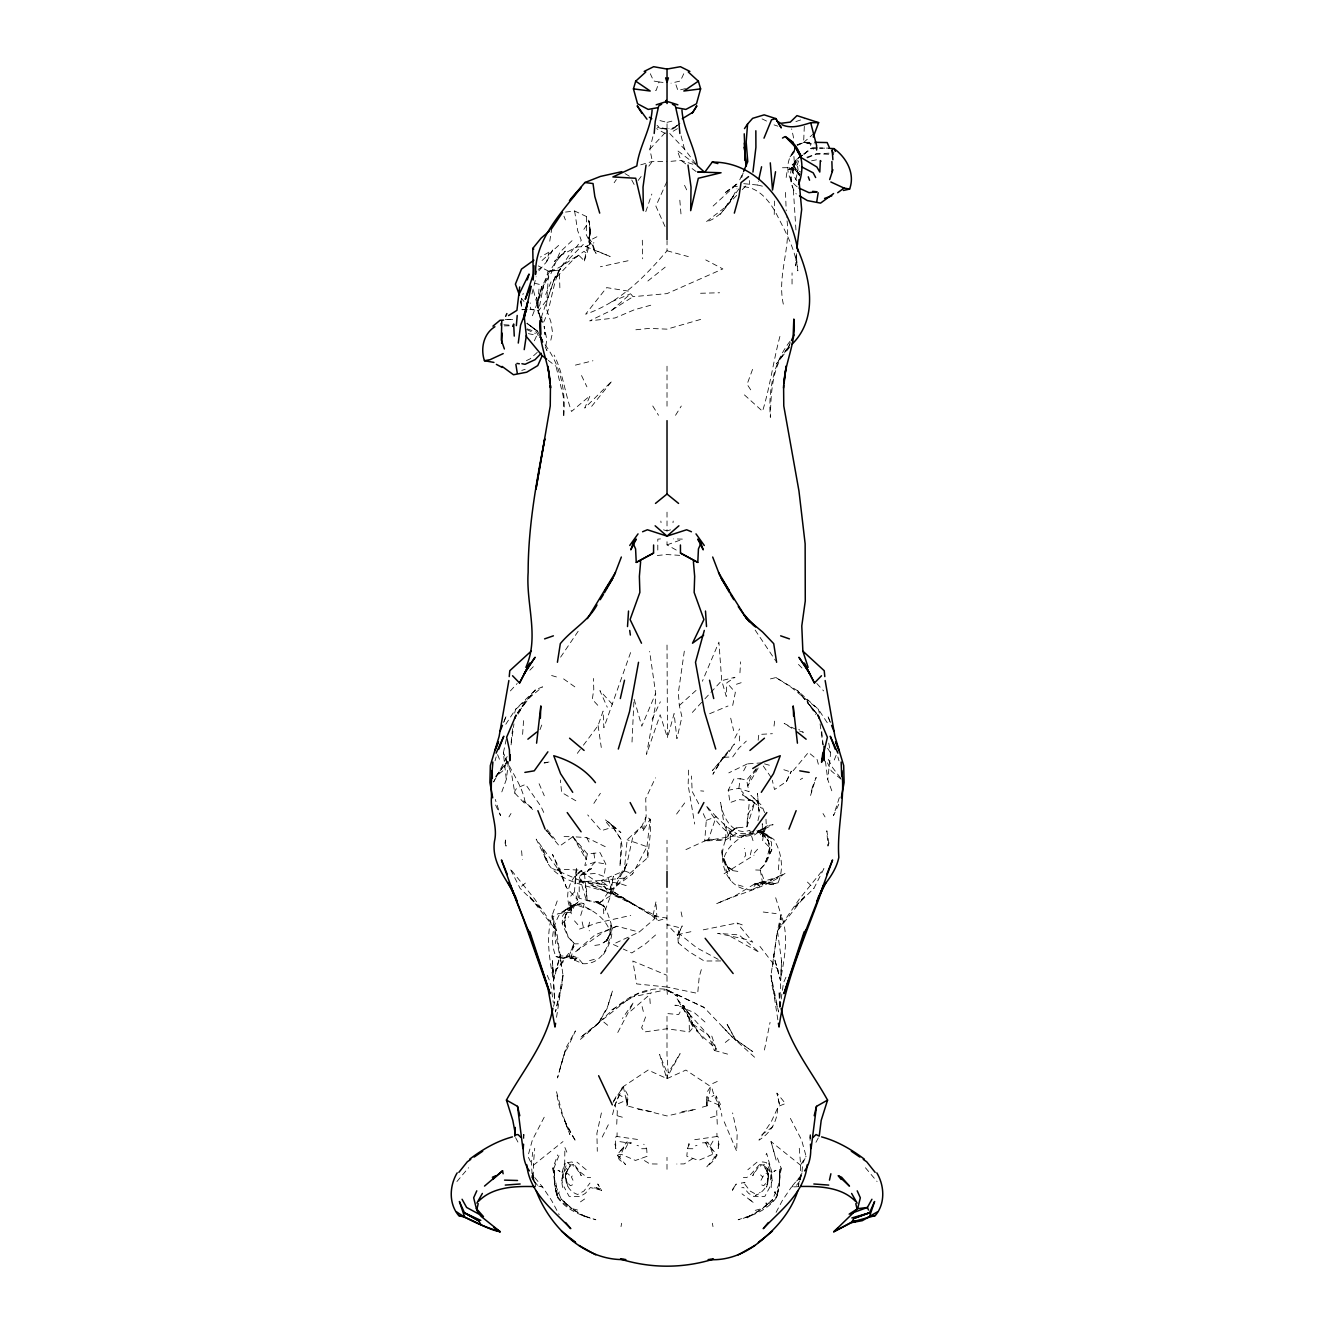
<?xml version="1.0" encoding="UTF-8"?>
<svg xmlns="http://www.w3.org/2000/svg" width="1334" height="1334" viewBox="0 0 1334 1334"><rect width="100%" height="100%" fill="white"/><g stroke="black" fill="none" stroke-linecap="round" stroke-linejoin="round"><path stroke-width="0.75" stroke-dasharray="5 3.75" d="M657.795 550.042L657.795 539.153L660.497 538.903M667 1169.301L667 1157.328M613.056 1102.451L623.295 1086.576L648.124 1070.051L667 1078.639L667 1075.421M667.017 869.851L667.017 840.187M667.017 645.039L667.484 737.869L660.163 714.774L646.49 754.327L655.161 706.903L655.678 693.38L649.625 651.409M676.238 550.042L667.017 544.889L667.017 541.521M670.535 529.815L667.017 530.965L667.017 509.988M667.017 406.203L667.017 364.315M667.033 128.831L667.033 122.361L657.795 120.06M792.046 284.042L792.062 272.92M701.334 969.585L699.233 976.721L697.699 993.413L667 987.043L667 891.596M628.297 291.129L606.653 287.61L585.626 314.207C619.46 302.701 644.405 277.305 667.017 250.775L667.05 241.004M579.323 255.761L584.359 260.88C586.693 246.707 594.697 229.915 586.476 216.542L574.62 211.005L564.549 212.189M774.237 214.524L774.57 201.034M810.088 1140.337L810.222 1134.384L810.405 1138.286M799.283 1148.274L800.667 1165.282L800.233 1180.64L800.467 1176.505L798.249 1186.076L801.951 1172.953L802.668 1163.431L806.086 1156.295L801.617 1140.02L789.795 1117.242M681.841 1111.689L696.014 1109.304L667 1115.958L626.947 1105.853L628.281 1095.964L623.295 1086.576L614.924 1105.169L612.139 1116.275M541.771 322.178L541.954 316.808M564.049 836.618L572.936 836.718L587.344 853.943L600.05 852.626L605.803 864.065L604.035 876.471L595.648 873.436L580.99 874.587L579.239 876.471L586.643 901.267M688.644 770.118L688.127 784.992L694.697 824.028M627.247 1104.585L626.98 1096.465L626.947 1105.853L627.297 1103.251M704.936 698.799L721.727 680.64L735.001 677.272L726.847 682.758L726.263 696.415L721.727 680.64L718.909 642.121L702.368 681.257M579.54 1172.119L581.274 1175.704L574.004 1164.632L570.285 1164.999L566.616 1172.186L565.949 1177.605L567.9 1186.46L565.299 1177.639L565.549 1172.986L570.118 1166.133L566.5 1171.952C563.748 1181.34 568.084 1191.479 577.689 1194.48L583.942 1191.012L589.962 1183.075M632.016 742.038L634.017 698.866L641.787 726.213L655.678 693.38M615.741 1145.956L615.441 1137.152L617.008 1136.501L640.77 1139.92M767.784 1183.475L767.5 1171.952L765.799 1169.068C771.919 1179.189 766.033 1191.796 755.261 1195.514L760.213 1192.363M523.595 1138.286L523.778 1134.367L524.095 1138.219M717.258 1124.245L716.708 1111.105L719.076 1105.169L716.108 1096.014L720.543 1104.585M775.671 897.732L781.057 914.841L777.439 930.865L781.557 960.864L779.623 1007.82M565.299 1177.639L565.549 1172.986M781.557 960.864L780.49 980.407L773.353 954.394L780.49 980.407C784.159 959.013 789.478 935.768 781.057 914.841L778.956 930.265L781.907 917.325M739.953 672.786L740.587 661.864M804.319 126.346L803.618 142.471L795.631 146.006M578.356 943.788L574.687 943.872L568.217 937.302L562.181 923.545L562.648 915.874L567.167 909.454L577.872 902.484L572.403 906.236L573.553 905.319L570.468 909.204L571.235 902.835L571.302 914.207L569.818 901.817L571.452 910.505C563.165 896.165 569.284 877.539 583.108 869.168L575.154 876.872L577.055 874.27L574.754 884.792L576.555 867.3L574.47 891.429L577.472 899.733L572.453 909.921M778.472 869.785L779.189 857.929M770.518 1179.856L770.952 1172.936L766.4 1162.581L763.515 1162.064L761.964 1161.947L750.242 1174.937L746.707 1177.589L743.355 1177.572M562.765 1187.543C560.23 1178.839 563.815 1170.285 567.6 1162.581L572.036 1161.947L580.39 1172.202L587.293 1177.589L590.645 1177.572M718.259 1145.956L718.559 1137.152L716.992 1136.501L716.908 1132.783M522.611 734.384L523.645 719.359M512.556 728.714L510.855 745.022M587.127 252.61L589.428 244.722L590.462 230.148L588.611 239.22L591.162 244.289L586.293 234.867L586.476 216.542M685.926 849.608L704.736 840.97L706.286 820.343L702.151 811.155M739.336 740.92L739.77 735.101M828.714 743.105L830.665 752.926L827.73 779.556L832.199 791.896M535.751 1186.076L533.533 1176.505L533.767 1180.623L533.333 1165.282L534.717 1148.274M796.631 253.71L795.648 265.866L796.165 254.794L797.832 270.819C796.048 251.676 787.043 234.551 778.356 217.775C771.802 204.002 759.896 186.96 743.055 186.81M809.905 1138.236L810.222 1134.384M511.055 744.856L513.94 723.895M505.152 843.138L505.403 839.97L506.07 846.123L505.152 843.138L506.37 839.653M537.802 302.785L539.219 286.376M687.143 1152.493L686.81 1156.261L698.549 1160.447L712.656 1154.327L717.008 1154.994L714.691 1159.713L706.62 1167.05L716.508 1155.377M643.188 830.682L646.173 816.408L650.175 819.226L643.188 830.682L641.871 826.23L632.933 836.318L626.813 864.282L617.375 878.839L624.295 870.852L627.147 839.72L641.871 826.23L646.173 816.408L645.723 798.499L655.461 777.822M616.742 1124.245L617.308 1111.105L614.924 1105.169L622.011 1087.71M647.824 857.579L650.475 832.166L650.175 819.226L646.973 846.69L647.824 857.579L611.589 889.578L601.284 880.473L579.206 881.841L579.206 898.266L594.781 902.268M768.151 1177.672C762.348 1203.868 774.137 1167.85 763.848 1166.149L767.5 1171.952M617.108 1132.783L617.008 1136.501M758.146 740.237L758.829 734.45L772.403 733.7M672.986 522.695L673.186 521.077M781.107 1168.117L779.173 1184.342L779.69 1168.701L779.59 1184.108L776.471 1197.515C767.617 1210.005 752.459 1215.941 738.152 1219.76L751.559 1215.257L749.191 1216.224L760.764 1209.671L772.686 1199.533L762.148 1208.921L772.686 1199.533L778.606 1184.659L781.107 1168.117L776.288 1154.894M771.235 1187.543L771.469 1172.686L772.103 1180.407M501.817 791.879L506.303 779.54L508.604 761.264M534.634 1182.341L532.049 1172.936L531.332 1163.431L532.733 1152.226M774.02 726.096L774.871 719.46M678.272 942.871L677.739 935.518L682.208 925.896L680.423 929.531L678.272 942.871L689.161 951.742L704.219 961.014L721.144 960.93M777.522 1108.237C777.505 1121.46 770.202 1133.4 758.929 1140.136L771.319 1121.644L777.522 1108.237L779.756 1105.803L785.426 1103.551L776.988 1093.163L779.756 1105.803L776.988 1093.163M780.057 1007.137L780.924 1001.05M781.207 999.033L783.475 982.808L786.793 975.337M741.704 177.689L743.622 171.386M756.295 768.601L746.673 780.123L740.203 778.689L738.869 788.344L743.338 792.946L742.654 794.931L761.997 808.321M572.019 240.704L560.013 252.043L551.092 273.337L543.488 285.409L538.469 311.839L541.537 321.11L538.469 311.839L540.77 320.427M684.325 651.142L678.339 692.83L679.323 705.503L681.924 716.858L676.922 738.686L674.104 713.573L667.484 737.869M772.319 966.7L777.439 930.865L799.433 898.933L823.928 868.651L813.873 888.411L793.93 908.004L805.002 895.914L777.439 930.865L770.985 975.237L771.819 984.675L778.556 1011.972L770.985 975.237L778.072 1021.327M545.839 346.123L546.823 339.453L544.139 326.296L545.089 334.717L544.706 332.116M702.301 1107.17L707.053 1105.853L710.705 1086.576L685.893 1070.068L667 1078.639L666.25 1074.72M556.545 1017.325L563.015 975.221L556.578 930.865L552.309 914.924L558.346 897.732M786.16 177.472L787.027 171.886L788.778 169.335L797.365 164.699L799.7 157.329M582.741 963.698L577.939 957.829L571.135 958.746L571.369 957.245L568.851 956.561L563.432 958.312L555.944 956.595C549.908 942.571 552.393 926.046 560.197 913.206L568.901 907.437L578.823 904.018C591.862 909.588 605.603 917.475 610.122 931.849C609.771 947.49 600.533 964.849 582.741 963.698L574.42 960.063L573.17 956.144L571.135 958.746L568.851 956.561L563.432 958.312L555.944 956.595M561.881 1180.39L563.048 1172.936L566.95 1168.1M549.758 241.204L551.559 230.032M589.478 922.161L588.277 929.198L589.411 930.832M571.135 958.746L573.703 943.972L574.687 943.872L568.367 937.152C564.215 926.897 561.664 913.006 573.036 906.153L583.708 903.568L581.257 903.018L570.368 905.803L561.964 913.106L568.901 907.437M587.344 853.943L584.876 865.483L595.147 862.164L605.803 864.065M793.663 151.059C784.625 162.481 785.793 179.89 799.016 188.061M621.01 1226.613L621.644 1223.261M667 1078.639L667.767 1074.72M677.739 935.518L679.289 927.63L667 924.479L677.739 935.518L680.423 929.531M635.201 905.036L589.895 884.625L613.34 894.03L654.961 915.357L654.21 919.159L639.169 932.099L612.873 944.305L621.494 948.241M777.272 1195.447L779.623 1183.608L776.471 1197.515L777.272 1195.447L772.703 1201.384L766.583 1206.153M732.683 705.469L735.351 692.363L726.847 682.758M764.415 1050.008L770.068 1022.378M506.253 739.236L503.368 752.91L506.303 779.54M779.906 336.451C773.27 361.397 770.068 386.66 762.548 411.272L744.005 394.53M601.401 1112.923L596.898 1133.4L597.298 1151.292M743.755 183.675L757.545 185.026L758.446 180.974M750.358 854.861L751.859 848.074M550.825 340.17L552.543 332.533L550.925 321.978L546.39 308.738L548.641 271.202L538.319 265.933M795.831 179.623L798.066 169.701L797.365 164.699L799.483 165.833M771.602 1182.424L772.103 1180.223M514.674 713.123L515.558 709.338L535.334 689.911L542.521 686.827L515.558 709.338L505.786 724.262M534.084 285.326L536.118 276.738M648.824 166.166L652.393 161.397L649.825 149.191L653.06 135.935M531.949 293.93L533.216 288.761M795.147 147.907L793.713 153.627L794.647 166.567L795.714 170.919L800 176.105M538.886 270.752L546.606 261.747L548.791 253.377M757.929 820.61L759.296 815.307L757.462 793.48L759.263 810.972L756.962 800.45L758.863 803.051L750.909 795.347L761.647 805.369L765.132 813.923M560.513 1066.633L557.495 1077.972L566.216 1047.39L575.454 1030.915L563.598 1056.178L560.513 1066.633L566.216 1047.39M801.951 1172.953L799.55 1181.49L796.365 1185.442L791.479 1187.01L782.374 1200.483L774.804 1214.807M766.066 1154.76L766.633 1153.26L771.902 1172.436L768.684 1163.398M495.047 760.797L496.148 756.928M736.568 827.497L730.382 832.249C714.407 851.526 723.011 889.861 751.275 889.878L756.078 884.008L765.166 882.741L770.585 884.492L778.072 882.774C784.109 868.751 781.624 852.226 773.82 839.386L765.116 833.617L756.845 830.765M520.36 303.001L523.262 293.363M584.359 260.88L586.526 253.777L584.092 251.259L574.37 258.362L553.943 279.973L561.447 266.7L583.292 244.422M580.69 915.491L584.242 903.985M828.864 843.155L827.947 846.123L826.813 830.765L828.864 843.155L827.647 839.67M692.83 1148.757L687.327 1148.657L688.961 1143.371M553.493 1006.386L554.711 1002.551L552.459 960.847L554.711 1002.551M778.072 882.774L770.585 884.492L765.166 882.741L762.881 884.926L760.847 882.324L759.58 886.243L751.275 889.878M839.336 797.615L833.517 815.541L840.087 801.484M760.613 1166.216L761.064 1164.849L763.715 1165.016L766.4 1162.581M789.995 156.862L792.713 154.044L795.347 146.223M532.383 315.724L545.273 282.541L547.89 271.419L558.429 270.152L547.89 271.419C559.947 269.568 568.467 260.33 579.106 255.044L574.37 258.362M754.36 833.316L736.451 833.55L725.513 840.036L704.736 840.97L708.571 839.203L716.141 816.708L705.869 805.319C714.157 818.159 723.145 833.5 739.236 837.318L754.627 834.867L767.55 825.663L773.136 824.662L755.994 833.25M541.204 317.709L555.244 276.338L547.557 299.083L538.636 310.639L530.482 309.038L530.248 302.918M663.048 82.425L659.063 81.991L656.161 90.429L652.376 89.528M645.789 211.672L651.842 194.08M583.425 745.189L598.082 725.596L603.085 711.072L603.868 727.714L630.632 652.476M620.744 1150.925L624.112 1146.473L616.992 1154.994L619.81 1157.562L625.846 1142.538L627.33 1141.854L625.646 1144.705L628.464 1142.704L631.015 1143.622L628.264 1142.187L631.516 1142.854M565.299 1163.381L562.114 1172.436L564.716 1162.831L564.866 1147.457L567.934 1154.744M552.893 1168.117L555.394 1184.642L561.314 1199.533L571.852 1208.921L561.014 1198.882L573.236 1209.671L584.776 1216.258L582.424 1215.241L595.848 1219.76C581.541 1215.941 566.383 1210.005 557.529 1197.515L554.41 1184.108L554.31 1168.701L554.827 1184.342L552.893 1168.117L557.712 1154.894M752.559 369.385L747.09 384.275L752.659 392.813M645.589 1016.925L641.604 1027.78L644.639 1031.932L667 1028.764L689.378 1031.932L692.963 1027.714L690.662 1015.591L676.571 998.199L697.248 1031.499L716.225 1049.108L714.34 1050.458L708.554 1035.434L690.662 1015.591L692.963 1027.714L683.658 1005.586L674.871 1005.252L683.958 1007.504L690.545 1016.074L683.658 1005.586L678.689 1014.524L667 1013.557L667 1055.111L668.217 1072.87L680.107 1053.643L669.435 1073.17M603.452 954.51C609.238 945.256 614.29 934.384 611.022 923.328L610.455 932.833L606.136 941.254L610.839 932.666L606.27 940.954L610.355 934.967L611.155 931.516L611.022 923.328L607.12 911.789L603.385 905.002L597.449 901.317L604.102 906.57L596.331 901.601L587.11 900.7L584.542 874.454L589.561 868.968L591.362 868.751L590.679 866.766L595.147 862.164L593.813 852.509M606.987 890.262L601.284 880.473L624.295 870.852L626.813 864.282L610.205 895.931L597.699 903.918L602.134 901L610.038 889.528L613.407 876.205L610.088 897.298L603.752 913.957L603.385 905.002M568.851 956.561L573.703 943.972M543.672 322.078C551.892 305.069 551.792 284.976 560.447 268.434L556.295 277.755L558.462 271.119L573.42 248.708M545.673 294.514L551.792 280.073M539.937 729.681L542.154 724.095M790.312 342.538L787.444 349.708L790.678 342.321M553.827 1168.384L559.113 1155.177M503.602 722.511L506.42 715.591L503.868 721.877M742.654 794.931L754.777 802.651L746.907 826.88L737.669 827.764L730.632 831.182L730.265 840.137L723.928 823.478L720.61 802.384C722.261 816.608 732.483 836.401 749.775 830.298L753.326 841.671M834.25 759.98L837.869 751.092M792.713 154.044L794.58 149.608M546.606 261.747L552.66 250.042L540.37 257.062M769.985 1186.81L764.882 1196.348L759.646 1196.531L754.094 1196.615L748.674 1193.396L743.605 1187.543L741.771 1187.744M666.717 181.974L655.878 206.12L665.433 227.447M534.384 340.787L537.352 334.25M739.753 179.823L742.154 174.554M683.758 73.754L680.407 80.99L671.019 83.175M652.109 719.243L660.347 701.784M797.449 160.514C791.329 170.535 788.344 184.059 796.298 193.98M687.327 1148.657L690.362 1142.254M506.57 762.848L502.701 770.969L495.864 776.355L507.337 761.23L495.864 776.355M786.36 781.591L791.329 771.169L786.36 781.591L774.52 789.545L772.269 780.223M796.131 159.797C791.179 175.254 790.995 176.772 796.131 159.797L802.251 155.144M736.702 195.381L725.613 206.903L705.986 222.011C721.627 217.142 730.215 202.685 736.968 188.778M761.014 1180.24L764.115 1174.454L766.917 1173.003L768.501 1173.853L768.701 1177.655M754.46 1172.119L752.726 1175.704L759.996 1164.632L761.064 1164.849M602.218 1137.085L609.788 1121.794M507.17 756.561L493.663 781.807M625.279 1148.908L628.464 1142.704M753.043 800.767L738.369 799.616L729.981 802.651L728.214 790.245L733.967 778.806L740.203 778.689M734.834 738.102L739.603 728.914M544.205 1117.225L532.383 1140.003L527.914 1156.278L531.332 1163.431M617.775 1032.483L633.55 1002.334L622.378 1018.492M608.371 878.356L611.589 889.578L632.7 873.837L646.973 846.69L627.147 839.72M815.958 1142.288L818.426 1137.652M743.622 770.835L747.34 763.882L761.08 762.898M765.216 861.781L771.836 849.725L771.369 842.054L766.85 835.634L759.363 830.515M758.212 767.95L747.724 785.943L749.141 791.662L738.869 788.344L728.214 790.245M613.557 1101.017L616.158 1096.481M493.597 781.974L499.199 772.286L495.214 776.688M702.484 1142.854L705.536 1142.721L708.354 1144.705L706.67 1141.854L708.154 1142.538L709.888 1146.473L717.008 1154.994L714.19 1157.562L709.888 1146.473L713.407 1140.387M754.777 802.651L747.557 815.057L746.907 826.88L749.475 800.633L744.455 795.147M508.971 816.908L511.005 813.507M518.092 714.157L526.23 700.717L535.334 689.911L517.759 713.123M789.995 341.321C773.303 362.948 768.217 390.478 770.352 417.342C771.019 393.18 771.669 365.349 788.928 346.657L776.505 363.782L790.945 345.556M675.538 415.291L681.274 406.036M560.613 657.145L580.09 628.431M801.017 1164.315L806.086 1156.295M593.863 803.385L600.383 793.296M606.27 940.954L609.705 935.651M583.875 229.365L589.311 221.111L590.395 235.684L589.311 221.111M707.537 1091.395L710.705 1086.576L711.989 1087.727C713.49 1097.899 721.444 1105.803 721.861 1116.275M744.605 857.012L745.739 855.377L744.539 848.341M722.895 757.395L712.89 774.254L723.778 756.561L734.417 743.955L728.948 752.176L712.389 770.568L727.497 752.709L722.895 757.395L732.716 756.862L739.069 748.007L746.323 741.104M614.157 182.741L616.341 179.573M517.442 713.306L526.23 700.717L517.492 712.706M533.533 290.579L538.186 308.504L536.635 297.232L538.352 313.607L538.019 300.567L541.737 286.343L537.252 303.752C541.287 284.125 551.125 265.199 565.366 251.142L554.477 261.414L560.93 255.361L576.505 247.023L581.274 240.303L577.622 230.465L574.62 211.005M720.21 214.524L733.767 195.398M756.378 769.451L750.508 777.639L747.724 785.943L746.673 780.123M676.588 814.057L684.842 802.734M725.613 206.903L739.103 188.711M638.136 180.474L641.704 175.704M577.322 753.36L582.191 746.823M574.054 946.39L555.644 970.318L553.527 980.407C549.375 958.946 545.473 936.151 552.309 914.924L561.681 966.7M793.113 770.802L808.454 752.409L817.092 759.546L819.193 767.367M562.181 923.545L568.784 916.775M798.849 1186.626L791.479 1187.01L801.467 1174.904M591.679 406.336L612.006 380.99L584.726 408.087L590.078 395.698L571.502 411.472C564.766 392.813 563.015 373.086 554.144 355.111M570.735 896.131L573.803 892.513M456.928 1181.54L468.567 1167.734M576.088 958.146L574.42 960.063L577.939 957.829L573.17 956.144M572.886 906.42L565.733 914.674L564.182 921.26L565.199 928.164L564.099 920.527L566.05 913.857L573.036 906.153L570.952 906.953L574.337 904.719L567.167 909.454M754.294 852.96L759.513 847.073M563.432 961.581L555.644 970.318L560.664 954.394L553.527 980.407L552.459 960.847M765.649 1183.575L763.665 1185.743L761.481 1184.809M510.388 690.912L517.192 683.475M692.346 712.423L703.535 700.317M649.825 149.191L667.033 130.649M754.577 1057.228L732.249 1037.018L704.019 1007.403L666.9 990.095L677.422 994.714L677.439 996.281L667 989.461C629.715 983.825 604.719 1019.86 579.073 1040.437M742.254 189.628L747.79 183.859M558.646 245.389L539.236 263.048M529.815 670.252L535.534 664.432M679.956 123.362L672.636 129.098M572.986 1180.24L571.369 1176.905L573.403 1174.92M529.831 309.321L538.636 310.639M713.123 206.036L737.702 183.408L724.095 193.48L737.702 183.408M537.285 352.376L530.132 358.863L523.161 362.164M679.323 705.503L697.048 689.511M757.028 1162.164L747.84 1169.735M655.561 934.984L645.489 943.855L631.849 952.96L623.228 949.024M650.742 305.219L634.384 309.755L615.074 317.959L589.645 320.877L612.023 310.055L630.615 293.763L633.033 296.682L667.017 293.613L722.845 268.918L705.753 259.913M813.873 133.5L803.618 142.471L797.048 144.756M630.849 1010.972L650.742 993.697M521.561 886.31L526.58 882.074M796.548 1181.074L801.884 1176.605M533.333 1165.282L562.998 1141.571M647.874 281.007L665.199 267.15M730.765 832.066L729.915 832.749L737.669 827.764M725.279 1042.471L732.249 1037.018L722.428 1026.713M744.038 1183.075L745.006 1182.341L741.487 1183.075L744.038 1183.075L750.058 1191.012L756.311 1194.48M803.785 153.994L811.422 148.191L817.592 148.174M753.41 831.065C740.887 836.368 728.214 844.389 723.895 858.029L726.046 869.685L730.565 880.69M677.439 128.664L670.102 133.066M802.518 155.311C792.163 159.83 790.378 172.103 796.765 180.74M804.068 154.16L811.789 148.424L813.657 149.058M761.831 1134.734L772.87 1126.713M802.484 155.128C790.678 160.964 787.71 176.371 792.813 187.727M804.035 154.01L811.422 148.191M677.038 125.413L674.137 127.464L668.801 128.581M545.056 344.806C560.714 365.533 566.133 391.729 563.682 417.325L563.265 396.465L556.011 366.316L558.129 364.849M580.473 1201.867L586.176 1197.932M580.99 874.587L589.561 868.968M612.023 310.055L633.033 296.682M591.362 868.751L579.239 876.471L586.46 888.878L587.11 900.7M711.922 1096.598L714.007 1095.281M692.88 1158.496L684.209 1163.898L676.772 1164.015M724.095 873.753L754.06 855.194M611.822 1009.838L637.569 993.997L650.659 990.228M754.377 884.075L736.034 895.297L716.158 903.918C739.269 893.263 765.016 888.294 785.409 873.07L770.902 880.19L754.377 884.075L778.322 876.888L770.902 880.19M747.223 1217.892L760.764 1209.671M757.662 831.399L767.55 825.663M800.267 779.54L802.651 778.172M538.186 269.368L541.12 267.767M565.516 1173.853L567.083 1173.003L571.369 1176.905M747.34 763.882L728.798 772.87M592.446 239.019L599.75 235.334M576.505 247.023L585.643 246.54L593.913 242.738M712.706 1083.525L720.36 1080.056M807.387 157.912L816.125 153.96L834.1 152.843M616.875 926.23L602.985 932.433L574.854 952.259L594.997 934.917L616.875 926.23L639.169 932.099M623.295 1086.576L626.246 1100.2L614.924 1105.169M797.298 145.289L803.968 142.371L814.19 143.872M572.519 1184.809L570.335 1185.743L568.351 1183.558M611.356 301.884L630.615 293.763M709.638 713.723L728.014 706.003M706.286 820.343L716.141 816.708L726.346 826.446L736.451 833.55M617.492 1155.377L625.613 1164.532L619.309 1159.696L616.992 1154.994L621.344 1154.327L635.451 1160.447L647.19 1156.261L646.673 1148.657L643.772 1144.222M667.017 544.889L682.925 539.119L673.537 538.903M670.919 129.248L678.689 126.463M757.912 884.325L759.58 886.243L756.078 884.008L760.847 882.324M806.787 157.245L816.125 153.96L833.633 154.36M579.523 929.081L596.948 922.995L630.749 915.407M742.721 836.268L753.477 832.566M795.898 121.561L804.769 118.576M736.418 684.275L741.721 682.508M521.761 370.418L525.179 369.318M695.464 1145.839L696.998 1145.339M614.057 828.597L610.422 823.595L620.91 832.599L605.069 819.56L610.422 823.595L621.077 839.47L619.96 866.65L622.061 846.523L621.077 839.47L614.057 828.597L610.839 827.764L601.317 830.682L587.71 814.924M640.737 164.832L652.393 161.397L667.033 161.681M803.968 142.371L812.123 144.072L803.968 142.371L812.89 142.288M710.422 1117.575L716.458 1115.841M589.545 960.663L595.764 958.879M755.227 1210.372L761.297 1208.771M700.65 319.41L667.017 329.148L649.291 328.381L633.4 330.032M667.033 122.361L674.42 120.51M575.404 365.116L592.93 360.764M770.435 678.906L775.971 677.555L797.765 690.845L818.459 709.338L828.247 724.262M628.064 260.747L600.383 266.75M544.155 763.165L550.008 761.747L544.189 762.714M685.476 88.611L677.889 90.429L675.004 81.991M690.895 931.699L679.79 934.217L696.798 947.824L719.41 959.996M716.992 1136.501L693.23 1139.92M703.268 929.831L737.068 922.995L743.972 925.529M811.589 160.814L817.459 159.63M704.736 840.97L732.733 836.201L754.277 834.1M594.13 1187.894L600.834 1188.377L601.584 1190.312L590.395 1187.543L585.309 1193.396L579.906 1196.615L569.118 1196.348L564.015 1186.81M594.797 945.422L601.134 944.472M782.474 167.75L788.928 167.65L801.667 172.336M570.735 912.206L558.146 913.64L551.959 917.342L555.044 930.248M624.379 878.022L601.284 880.473L619.426 883.458L628.331 886.326M526.913 309.255L521.928 309.721L520.377 298.716M657.295 555.478L667.017 554.544L680.257 555.394M772.92 882.141L762.231 882.341M671.002 161.314L680.924 160.38L693.597 164.449M527.063 309.305L521.928 309.721L520.91 299.383M788.778 169.335L796.315 170.502M700.567 293.263L719.593 292.763M571.786 956.161L561.097 955.961M504.302 325.896L510.138 325.779M646.673 1148.657L641.17 1148.757M560.28 957.929L577.939 957.829M819.643 148.174L829.898 148.141L819.56 147.974M512.673 319.426L504.602 319.376L512.623 319.593M773.737 884.109L762.648 883.425L762.881 884.926L756.078 884.008M817.492 147.941L811.289 147.857L809.888 143.272L806.903 142.271M657.228 1164.015L649.791 1163.898L641.12 1158.496M733.633 186.46L737.352 186.543M755.661 869.968L760.313 870.152L765.166 882.741M708.571 839.203L725.513 840.036L726.346 826.446L732.733 836.201M667.033 129.415L658.496 127.647M503.935 324.729L509.938 325.112M605.236 846.673L586.677 837.602L572.936 836.718L559.496 846.19L546.19 830.298M700.667 790.879L703.735 791.129M667 987.043L636.685 983.908L632.816 961.03L666.983 975.321M579.206 881.841L605.669 884.675L580.24 880.59L552.443 868.501M763.231 912.022L776.138 913.607M732.883 870.652L739.219 871.602M619.91 1141.654L625.846 1142.538M637.986 1109.304L652.159 1111.689M730.749 936.568L759.146 952.276L739.019 934.917L717.675 933.35L744.672 939.053L752.776 942.171L737.068 922.995M659.063 81.991L653.643 80.99L650.308 73.754M528.331 333.633L534.2 334.817M667.033 128.948L659.913 127.464L657.012 125.413M538.853 1186.159L542.521 1186.993L551.626 1200.483L559.196 1214.79M757.545 185.026L765.566 186.893M534.45 283.175L543.488 285.409M758.212 830.582L763.648 831.982L772.053 839.286L765.116 833.617M757.645 831.666L763.131 833.1L766.85 835.634L759.68 830.899L763.131 833.1L760.98 832.333C768.051 837.352 771.619 845.939 768.818 854.344L769.918 846.706L767.967 840.036L760.98 832.333M572.703 1208.754L578.773 1210.372M667.017 250.775L688.327 256.612M714.34 1050.458L729.314 1054.594M764.532 763.865L769.718 765.332M738.252 885.059L744.472 886.843M551.609 675.521L557.712 677.305M617.542 1115.841L623.578 1117.575M580.24 880.59L609.921 889.495L633.05 904.319C605.219 882.074 547.824 891.379 542.371 847.09L547.824 862.548L536.185 839.136L561.564 873.97L557.245 869.034L579.64 870.118L617.859 896.315L613.34 894.03M783.842 769.735L789.461 771.536M663.498 529.815L667.017 530.965M637.018 1145.339L638.536 1145.839M774.037 124.896L777.855 126.163M578.756 905.769L591.296 910.088M527.264 328.881L536.601 332.149L538.903 337.035M799.533 730.965L803.351 732.333L798.783 729.348M624.295 870.852L632.7 873.837M657.312 127.164L665.082 129.948M665.483 133.683L656.611 128.664M585.643 246.54L610.155 256.495L593.73 249.608L591.896 242.254L586.293 234.867M719.076 1105.169L707.754 1100.2M788.928 167.65L798.349 172.72L791.429 167.334L800.3 174.32L792.179 164.149L800.167 176.171M526.663 329.548L535.401 333.483M677.422 994.714L704.019 1007.403M762.048 118.893L767.934 121.711M795.931 729.431L784.175 723.412L791.829 728.281M556.978 869.901L560.88 871.936L566.466 887.627L577.472 899.733M595.764 902.134L603.702 906.236L596.331 901.601M631.049 903.301L652.926 915.974L667 918.092L657.512 920.81L652.126 915.741L609.921 889.495M666.9 990.095L677.439 996.281M575.838 800.784L561.631 792.429L560.38 780.04M625.046 173.62L629.915 176.538M573.236 1209.671L586.777 1217.875M619.993 1095.281L622.078 1096.598M775.971 677.555L791.079 687.227L818.459 709.338L819.359 713.123M749.174 1199.266L753.727 1202.834L742.004 1193.83M758.879 830.548L763.548 835.384L762.264 823.712L762.714 840.387L764.199 827.997L762.564 836.685L766.316 826.346L765.983 819.209M563.598 678.906L577.855 688.994M537.752 331.232L526.913 323.412L537.719 331.549L539.987 335.801M596.398 1187.56L598.899 1189.361L600.834 1188.377L597.715 1183.992L601.584 1190.312M685.726 163.899L680.924 160.38L677.255 150.475L697.215 165.616M692.113 168.601L698.516 173.287M586.16 1169.718L576.972 1162.147M527.163 323.362L537.769 331.532L527.264 323.095M548.274 360.363L556.011 366.316M567.417 1206.136L561.297 1201.384L556.728 1195.447L554.377 1183.591L557.529 1197.515L555.928 1182.841M776.121 1160.113L771.019 1141.587L800.667 1165.282M607.72 1025.279L601.767 1020.393L630.582 997.348L666.9 989.561M807.437 882.091L813.873 888.411M547.274 829.631L555.144 839.603M704.969 1021.994L694.547 1012.839L682.908 1007.77L697.248 1031.499M567.6 1162.581L570.285 1164.999M765.232 842.955L771.836 849.725L765.783 863.482L759.329 870.051L765.633 863.331L769.485 848.04L768.284 840.854L761.13 832.599M841.087 779.206L831.315 770.969L827.464 762.848M760.597 1174.92L762.631 1176.905M798.482 664.432L804.219 670.252M669.718 133.483L684.475 149.108L696.048 164.115M597.749 705.269L592.296 699.366L593.78 689.378L593.43 678.472M816.825 683.475L823.628 690.912M612.306 704.302L599.9 690.612L607.27 707.22M514.841 793.146L525.513 804.335C522.895 785.209 509.922 770.785 503.368 752.91L511.672 774.454L514.841 793.146L514.807 790.912L516.942 788.01L525.579 784.375L540.904 806.336L544.606 814.307M574.504 920.894L579.723 926.78M521.411 298.399L523.995 301.434M545.99 830.082L551.809 836.952L546.006 830.082M865.433 1167.75L877.072 1181.54M606.386 822.394L610.839 827.764M767.05 1168.1L770.952 1172.936M816.225 712.94L797.765 690.845L818.776 716.458L807.053 701.467L815.658 714.457M840.603 778.022L832.449 767.467L826.863 756.578M759.963 946.406L778.372 970.318M709.888 1146.473L713.256 1150.942M755.177 630.098L775.538 660.563M618.926 1156.378L619.81 1157.562M763.231 765.983L770.752 776.822M703.135 1038.802L693.063 1024.229L708.554 1035.434L716.225 1049.108L711.489 1035.167M827.53 748.191L830.665 752.926M723.178 858.846C742.371 895.197 716.308 848.424 722.995 849.508C717.692 855.411 735.184 879.706 723.178 858.846L723.678 861.13M593.73 249.608L596.081 253.393L591.896 242.254M652.76 405.986L658.512 415.274M823.011 813.523L825.046 816.925M758.312 830.498L761.564 836.101M631.766 180.023L634.567 185.243M515.574 1137.635L518.042 1142.271M586.677 837.602L590.428 844.672M698.733 803.852L692.146 791.412L691.546 776.021M705.536 1142.721L708.738 1148.908M665.866 1075.671L659.63 1054.46L667 1072.553M545.256 347.123L546.957 350.542L545.473 346.99M531.632 1177.038L534.25 1182.341L531.716 1175.688M724.212 1121.794L736.702 1151.292L737.168 1133.733L732.616 1112.923M581.524 375.554L586.91 386.81M560.88 871.936L552.493 854.377L566.466 887.627M684.542 185.326L688.261 193.213M495.581 804.986L500.5 815.541L495.264 799.399M654.961 915.357L657.512 920.81L657.445 918.292M763.715 1165.016L765.366 1168.584M547.223 975.321L550.525 982.791L553.377 1003.068M539.086 783.708L544.305 795.781M830.415 722.511L827.614 715.608L830.799 723.445M497.599 754.644L499.766 759.98M538.703 312.756L542.588 322.428M563.948 216.158L565.383 219.893M572.936 1164.849L573.387 1166.199M626.246 1100.2L627.297 1103.435M780.523 1006.386L778.989 991.262L779.673 1007.32M837.869 756.945L838.986 760.797M771.019 1141.587L774.887 1155.177M532.049 1172.936L534.45 1181.49L537.635 1185.426L542.521 1186.993L532.533 1174.887L534.1 1182.007M723.562 859.013L724.312 861.831M681.107 135.901L684.475 149.108M642.104 1006.603L643.338 1011.556M793.63 138.036L791.646 128.881M706.753 1104.585L707.053 1105.853L707.02 1096.465L706.753 1104.585L706.703 1103.251M730.698 718.176L733.65 730.665M561.897 1180.223L562.398 1182.408M582.158 921.894L583.658 928.681M681.09 911.906L682.708 919.56M706.703 1103.451L706.586 1099.666M712.356 1223.261L712.99 1226.613M760.313 870.152L762.881 884.926M820.093 723.912L822.978 744.872M683.658 1005.586L683.958 1007.504M598.082 725.596L601.284 747.49M823.161 745.039L821.461 728.714M825.429 761.264L827.73 779.556M577.622 892.629L578.756 901.434M660.847 521.077L661.047 522.695M783.325 304.135C776.738 274.821 791.929 246.256 786.443 216.908M749.291 180.524L749.691 184.509M679.823 200.2L680.974 213.924M521.594 850.725L522.311 859.446M649.858 998.599L650.358 1005.586M793.38 190.045L796.014 231.115M563.048 1172.936L563.482 1179.856M667 989.461L667.35 995.147M554.827 931.749L555.544 943.605M768.451 1173.003L768.501 1173.853M785.493 192.413L786.21 210.789M559.496 274.054L559.863 288.411M523.778 1134.367L523.878 1138.336M642.304 240.22L642.671 258.779M689.094 1016.508L689.378 1031.932M589.811 226.813L589.428 244.722L589.811 226.813M563.015 975.221L562.198 984.675L555.461 1011.956L563.015 975.221M718.926 1143.972L718.192 1148.491L718.926 1143.972M812.389 787.177L810.505 795.581L816.158 777.372L812.389 787.177M655.928 901.951L652.926 915.974L652.126 915.741L656.845 915.874L655.928 901.951M612.423 991.062L607.053 1008.621L598.049 1023.845L580.29 1037.669L599.616 1021.944L598.049 1023.845L607.704 1006.37L612.423 991.062M733.166 1188.394L732.416 1190.312L736.285 1184.008L733.166 1188.394M559.363 1191.912L556.845 1195.247L559.363 1191.912M607.22 940.136L601.634 943.888L607.22 940.136M775.888 1170.302L774.003 1171.369L775.888 1170.302M558.112 1170.302L559.997 1171.352L558.112 1170.302M732.383 870.068L726.83 866.283L732.383 870.068M752.726 1051.609L734.3 1038.619L752.726 1051.609M531.366 807.604L523.712 800.934L533.216 810.038L531.366 807.604M540.087 907.987L520.143 888.411L510.088 868.634L534.584 898.933L556.578 930.865L529.014 895.898L540.087 907.987M777.155 1195.264L774.487 1191.896L777.155 1195.264M583.392 851.459L572.936 836.718L586.293 859.763L583.392 851.459M729.615 1028.664L726.263 1022.928L735.951 1040.47L729.615 1028.664M575.071 1140.136C565.733 1125.479 558.462 1108.988 556.478 1091.612L562.281 1113.423L569.901 1134.55L564.149 1119.676L575.071 1140.136M766.583 1205.969L766.1 1202.868L766.583 1205.969M615.808 1148.474L615.074 1143.972L615.808 1148.474"/><path stroke-width="1.5" d="M667 887.327L667.017 871.352M667.017 420.644L667.017 494.03L678.572 503.418M667.017 239.787L667.033 130.282M667.033 103.552L667.033 82.274L668.434 77.856M667.033 80.407L667.033 69.068L680.423 66.7L689.878 71.402M841.721 776.271L841.137 762.081M633.083 543.272L630.832 549.825L636.251 539.119L633.083 543.272L635.584 548.891L636.251 562.414L653.56 553.06L653.61 544.989M514.991 1127.814L514.757 1136.101L515.241 1127.43M533.15 280.073L534.017 265.749M540.353 718.209L540.837 705.919L536.585 743.171M793.18 335.368L793.813 319.059C796.731 341.321 785.142 361.664 783.825 383.508L786.143 366.25M525.879 667.4C539.603 636.968 525.863 604.069 528.147 572.369C528.131 527.364 536.185 482.858 544.789 438.836L535.968 489.144L550.258 405.92L550.458 385.409L550.508 387.994L547.941 366.266L550.208 383.492C549.074 361.998 537.385 342.021 540.37 320.16L540.937 334.267M501.701 343.238L502.168 333.15M680.423 544.989L680.473 553.06L697.782 562.414L698.449 548.891L700.95 543.272L697.782 539.119L703.201 549.841L700.95 543.272M501.784 321.11L501.334 340.053L504.385 348.974M627.514 626.546L628.531 611.039M549.625 230.782L541.12 238.136L532.766 248.441L533.233 274.354L525.246 299.366L530.515 286.393M515.758 897.215C506.987 879.139 491.229 863.165 494.48 841.237C498.082 826.613 489.795 811.439 491.546 796.298C490.762 784.842 491.896 773.47 492.896 762.064M763.998 138.169L771.519 119.793L775.821 118.593L781.14 127.697L775.821 118.593L764.165 114.857L752.643 118.326L747.574 124.045L746.173 141.988L747.757 161.647L743.622 171.386M797.115 247.64L797.449 243.588M510.238 754.811L509.755 760.78L509.405 749.758L506.637 737.235L516.058 715.091L514.841 718.276M516.358 325.629L517.208 315.458M654.194 133.467L655.227 121.411L658.679 105.97L661.664 104.185M640.637 561.647L639.37 576.371L639.87 592.429L630.082 619.526L641.504 643.221M557.429 662.264L560.313 643.655C571.686 629.698 588.344 621.177 596.982 604.952M523.562 1144.188C522.578 1153.226 523.778 1163.481 529.381 1170.868M509.238 676.605L509.788 670.719L531.165 651.142M652.093 110.122C650.892 129.465 639.136 146.59 636.835 165.966L612.89 176.938L635.734 178.272L643.355 210.655L643.021 187.077L646.056 165.032M832.816 153.86L832.166 149.892L832.883 159.73M866.4 1218.209L869.551 1216.425L874.604 1201.517L869.568 1212.673L853.81 1218.459L851.826 1221.994L833.75 1231.782L857.629 1208.671L867.383 1207.47L871.919 1199.266M783.542 387.994L786.093 366.283M519.693 286.96L516.925 310.355L508.521 315.608M811.105 1148.607L816.475 1106.37L827.564 1100.1C810.889 1070.085 787.844 1043.071 781.124 1008.304M752.943 172.069L755.911 147.357L755.844 130.765M816.608 150.008L816.575 145.439L810.705 122.711C801.584 125.563 791.079 129.098 781.857 124.696M822.911 752.276L821.561 762.298L827.38 737.252L817.975 715.091L819.193 718.276M518.276 343.055L520.593 325.146L526.546 309.771M715.724 749.041L704.485 711.656L695.498 662.298L704.302 630.448M524.212 349.641L526.38 335.284M535.951 271.269L535.484 274.487C534.851 239.603 561.331 212.856 581.391 187.177L569.451 200.517M797.082 246.423L801.667 209.505L798.933 179.756M816.792 201.417L818.176 192.746M775.538 171.736L772.536 190.012L770.285 162.848M813.29 137.018L818.642 122.628L796.982 115.624L790.295 122.111L780.824 123.312L777.238 121.261M555.611 1023.245L554.977 1027.063L548.041 988.827L523.362 918.843L510.555 886.043L508.154 882.508L517.225 901.017M843.405 190.462L849.608 189.078C855.344 173.603 846.473 157.529 833.967 148.608L830.398 148.458M638.536 662.298L629.531 711.656L618.309 749.041M508.871 680.523L499.116 736.385L490.328 765.583L489.911 782.541L492.713 797.815M798.549 184.459C805.236 166.867 802.468 146.89 785.259 136.552L796.131 147.791L801.284 156.011M827.564 1100.1L821.194 1120.377L819.243 1136.101L816.008 1134.55L813.023 1137.452M758.879 178.939L761.581 166.767M527.714 302.051L523.912 319.193L531.215 286.326M829.465 1180.14L830.882 1173.77M807.203 1164.815C804.685 1192.513 781.007 1209.938 763.231 1228.681L768.384 1222.511M620.31 698.549L624.512 680.223M478.206 1203.668L476.905 1209.171L477.689 1212.373M797.849 1190.712C791.079 1211.639 775.804 1229.464 758.379 1242.538L772.503 1231.082M814.207 1115.691L816.475 1106.37M542.088 355.928L537.752 365.616L526.68 372.219L513.49 374.754L502.068 366.4M688.261 71.969L698.366 81.174L700.617 88.878L696.498 103.769L685.876 109.421L676.688 107.754M527.63 302.001L524.045 314.941L526.446 336.652L542.088 355.594L546.74 359.163M734.334 213.123L739.003 196.365L741.02 182.658L748.557 176.622M657.362 107.754L648.191 109.405L637.552 103.769L633.45 88.878L635.701 81.157L645.806 71.969M666.2 100.484L665.683 101.784L666.2 100.484L667.033 102.518L668.384 101.784L677.872 104.819M527.297 279.857L529.031 274.054L519.393 293.597M552.893 1008.304C546.156 1043.071 523.111 1070.085 506.436 1100.083L512.806 1120.377L515.524 1134.917L517.992 1134.55L520.977 1137.452M804.202 931.699L783.908 993.663L805.903 929.765L803.318 936.818L823.662 885.009L819.993 894.497M829.665 179.573L832.9 169.735M841.304 797.832L844.105 782.541L843.688 765.583L834.917 736.401L825.162 680.54M613.94 576.305L621.344 557.028M498.716 749.324L503.785 736.235L496.098 753.16M788.928 829.148L796.131 810.672M819.976 894.564L832.566 859.963L826.646 874.637M495.431 749.308L498.482 741.704L494.814 750.809M500.1 731.149L502.451 725.362M476.888 1203.118L482.374 1193.43M791.479 340.47L793.913 334.934M476.788 1190.828L473.67 1197.782L476.371 1208.654L481.024 1216.325L500.25 1231.766C485.326 1229.064 472.97 1218.926 458.679 1215.541C448.624 1203.668 449.408 1185.793 457.178 1172.853M512.623 326.363L513.69 324.012L514.257 336.101M505.636 316.325L506.887 313.557M818.259 897.232L825.846 882.524L816.775 901.034M519.576 683.008L529.715 663.315L519.576 683.008L512.539 675.754M698.332 813.123L703.885 802.534M604.435 592.78L612.99 577.939M615.474 572.419L587.427 618.626M551.025 229.565L562.531 212.44M600.233 599.683L603.485 594.414M692.213 113.24L696.865 105.82L692.83 112.273L682.308 118.709M612.823 578.039L605.069 590.262L611.839 579.823M761.297 792.313L773.47 773.67L780.257 755.744L763.048 762.148L752.743 768.517M744.505 128.598L747.574 124.045M629.748 545.473L638.036 533.883M547.89 751.826L534.25 770.819L524.879 772.403M752.926 831.816L766.8 812.573M792.196 344.072C818.409 317.876 810.655 278.122 797.082 247.807M687.994 165.032L691.029 187.077L690.695 210.655L698.316 178.272L721.06 172.753L697.682 172.003L704.669 172.336L712.256 162.098C759.78 161.664 791.429 208.671 797.899 251.326M484.525 1186.076L502.568 1170.785L503.118 1173.77M804.619 1170.868C810.222 1163.481 811.422 1153.226 810.438 1144.205M600.867 973.52L628.881 938.286M458.863 1172.369L467.334 1161.747L470.752 1159.396M855.594 1221.611L851.826 1221.994L875.321 1215.557C885.376 1203.685 884.592 1185.809 876.822 1172.869M570.885 198.933L584.909 182.525L600.433 176.421L621.811 171.669M541.271 353.277L535.051 359.68L525.062 364.299L521.894 363.732M814.44 683.008L804.319 663.315L814.44 683.008L821.494 675.754M478.389 1201.45C492.796 1186.526 515.724 1186.076 535.151 1186.61M838.252 1227.68L833.75 1231.782L854.944 1220.86M749.925 750.442L764.465 738.202M492.796 1179.439L502.568 1170.785M678.906 525.796L667.017 536.118L647.407 529.765L642.588 531.749M492.93 326.146L500.083 320.243L503.652 320.093M708.137 1259.513C728.748 1261.23 748.457 1252.276 763.381 1238.519M655.478 503.418L667.017 494.03M527.88 739.186L536.768 732.083M494.914 326.73C483.525 333.7 480.373 348.574 484.442 360.714L493.93 362.414M833.6 193.547L820.56 203.118L807.37 200.584L799.466 195.865M837.685 192.746L844.022 188.061L849.608 189.078M703.668 635.051L692.513 643.221L703.935 619.526L694.147 592.429L694.664 576.371L693.397 561.647M533.9 260.18L521.494 269.101L515.408 284.142L519.443 295.064M469.618 1159.196C482.491 1149.458 496.748 1141.087 512.439 1136.885M474.154 1157.062L482.691 1151.225M698.366 81.174L683.842 91.029L700.617 88.878M636.251 562.414L653.56 553.06M869.551 1216.425L877.639 1211.722M782.491 138.069L784.342 136.985M738.236 1254.86L754.944 1245.456M644.172 71.402L653.643 66.7L667.033 69.068M503.185 353.61L490.028 359.696L484.442 360.714M492.363 1177.255L495.664 1175.804M824.562 198.416L831.816 195.815M853.81 1218.459L869.951 1212.689L851.842 1217.942M544.589 638.886L553.393 635.834M656.195 104.802L665.683 101.784M851.676 1222.578L862.248 1220.693L870.101 1216.274L875.321 1215.557M505.269 1185.076L520.16 1183.992M709.905 1259.329L713.523 1259.096C682.941 1268.534 651.042 1268.534 620.477 1259.096L624.095 1259.313M810.705 122.711L818.642 122.628M814.891 142.304L827.163 142.571L829.448 147.74M800.967 1186.46C819.76 1186.193 841.771 1187.06 855.611 1201.467M625.846 1259.513C584.776 1261.447 549.775 1226.913 536.151 1190.712M504.535 1180.123L517.542 1180.49M813.84 1183.992L828.731 1185.092M812.623 191.362L817.058 191.779L808.988 192.663L799.016 188.061M493.697 1227.28L500.25 1231.766C484.542 1226.846 469.935 1221.127 456.361 1211.706M584.909 182.525L593.03 183.542L594.814 196.532L599.716 213.106M633.45 88.878L650.208 91.029L635.701 81.157M516.975 363.415L519.343 363.782M458.679 1215.541L464.449 1216.425L459.396 1201.517L464.432 1212.656L478.823 1220.893L480.807 1224.429M799.766 770.835L809.154 772.419M821.561 1136.885C837.252 1141.087 851.509 1149.474 864.399 1159.196M712.256 162.098L717.892 163.582M780.64 635.834L789.428 638.886M691.446 531.749L686.626 529.765L667.017 536.118L655.144 525.796M838.352 1175.804L841.637 1177.255L849.475 1186.093L838.352 1175.804L841.204 1179.456M680.473 553.06L697.782 562.414M830.849 181.974L844.022 188.061M480.79 1220.377L464.049 1212.673L478.823 1220.893M519.793 1115.691L517.525 1106.37L506.436 1100.083M788.361 139.67L792.93 141.988M496.365 364.382L502.234 367.45M801.617 166.867L813.206 172.836L815.641 177.539M579.056 1245.456L595.764 1254.86M649.358 117.242L651.759 118.709M532.766 248.441L533.767 249.041M851.309 1151.225L859.846 1157.078M863.248 1159.413L866.666 1161.747L875.154 1172.386M672.403 104.185L675.371 105.97L678.823 121.411L679.856 133.483M797.248 732.083L806.136 739.203M569.568 738.202L584.109 750.425M570.618 1238.519L575.604 1242.538L561.481 1231.082M704.669 172.336L697.215 165.616C694.681 146.406 683.208 129.331 681.957 110.122M783.592 385.409L783.775 405.92L798.966 491.045L805.136 543.755L805.269 600.984L801.784 625.963L802.868 651.142L824.229 670.719L824.796 676.605M753.943 625.746L746.606 618.643L738.269 606.62M595.448 782.641C584.909 768.918 570.052 760.58 553.76 755.744L560.547 773.67L572.72 792.313M755.544 626.997L744.322 614.907L749.124 621.677M820.927 161.247L820.343 160.597L819.793 172.036L816.842 166.967L801 157.479L794.03 145.006L800.283 155.478M476.371 1208.654L483.475 1216.575L466.617 1207.453L462.064 1199.266M641.854 113.24L637.185 105.82L646.973 119.226M565.616 1222.511L570.769 1228.664C552.993 1209.938 529.315 1192.513 526.797 1164.815M705.136 938.286L733.133 973.52M851.626 1193.446L857.112 1203.118M567.217 812.573L581.09 831.816M695.998 533.883L704.285 545.489M722.194 579.823L746.606 618.643L762.564 631.966L773.72 643.655L776.605 662.281M721.194 578.039L728.964 590.262L718.542 572.419M730.548 594.43L733.8 599.683M542.104 340.02L540.137 336.835L542.688 341.971M721.044 577.956L729.598 592.78M630.132 802.534L635.684 813.123M833.967 148.608L835.384 151.359M598.633 1075.721L612.306 1104.869M837.919 753.16L830.248 736.235L835.317 749.341M857.212 1190.828L860.33 1197.799L857.629 1208.671L849.158 1214.14L867.383 1207.47L868.534 1210.055M831.582 725.379L833.917 731.165M507.37 874.637L501.451 859.963L514.04 894.564M839.219 750.809L835.551 741.704L838.586 749.324M537.885 810.672L545.106 829.148M514.024 894.48L510.355 884.992L530.699 936.801L528.114 929.765L550.108 993.663L529.815 931.682M712.689 557.028L720.093 576.305M808.287 176.822L809.555 180.223M802.868 651.142L808.137 667.417M665.616 77.856L667.033 82.274M855.794 1203.668L857.095 1209.171M709.521 680.223L713.723 698.549M778.389 1023.245L779.039 1027.063C785.676 977.922 807.137 932.533 823.462 886.059C830.298 877.572 836.651 868.201 838.836 857.362C836.701 828.381 845.372 799.8 841.754 770.452M515.874 364.382L517.259 373.053M517.525 1106.37L522.895 1148.607M629.715 630.432L630.365 635.051M797.432 743.171L793.196 705.936L793.597 716.175M746.373 166.066L744.389 146.923L745.939 165.516M823.795 754.827L824.279 760.797L824.012 746.323M501.1 323.412L501.251 325.513M744.722 151.876L745.289 160.23L744.239 133.817M705.486 611.039L706.52 626.546M744.322 143.055L745.289 160.23M831.882 161.514L832.199 171.602M492.263 770.435L492.313 778.189M528.564 666.667L523.645 674.654L535.084 657.262L528.564 666.667M805.469 666.683L798.949 657.278L810.388 674.654L805.469 666.683"/></g></svg>
